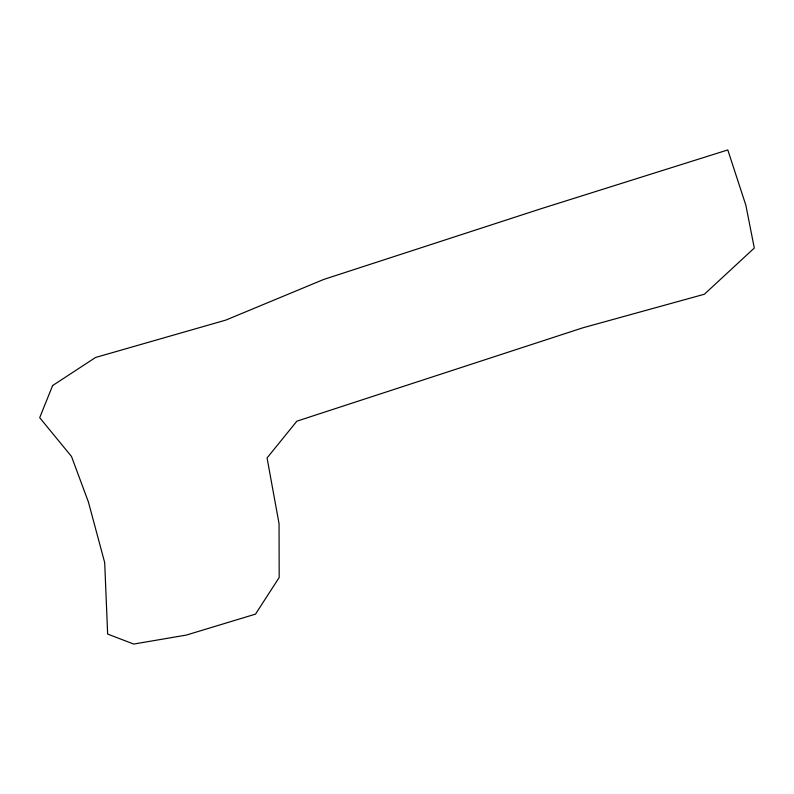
<?xml version="1.0" encoding="UTF-8"?>
<svg xmlns="http://www.w3.org/2000/svg" width="794" height="794" viewBox="0 0 794 794"><rect width="100%" height="100%" fill="white"/><g stroke="black" fill="none" stroke-linecap="round" stroke-linejoin="round"><path stroke-width="1.19" d="M52.612 385.566L39.7 417.694L71.49 456.451L88.402 501.977L104.689 562.579L107.647 634.078L133.72 644.063L186.282 635.091L255.509 614.129L279.18 577.516L279.051 523.673L267.062 457.94L296.877 421.167L582.707 327.853L704.377 294.237L754.3 248.046L745.874 205.299L727.8 149.937L540.952 208.753L323.744 279.438L225.804 320.101L95.588 357.459L52.612 385.566"/></g></svg>
